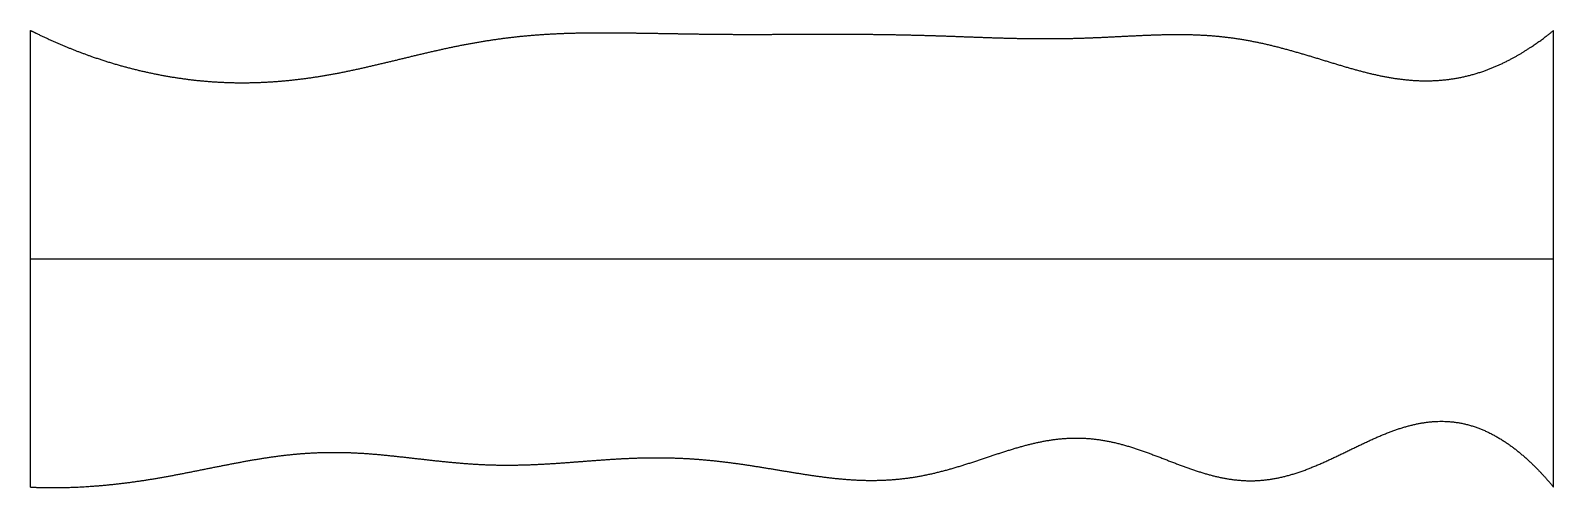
# Model space of a CAD drawing. Header units: millimetres. Extents: x 0 to 10, y 0 to 3.
import ezdxf

# ---------------------------------------------------------------- set-up
doc = ezdxf.new("R2010")
doc.units = ezdxf.units.MM
doc.layers.get('0').update_dxf_attribs({"linetype": 'CONTINUOUS'})

msp = doc.modelspace()

# ---------------------------------------------------------------- linework, layer by layer
for points in [[(0, 0), (0, 0.12), (0, 0.36), (0, 0.72), (0, 1.2), (0, 1.8), (0, 2.28), (0, 2.64), (0, 2.88), (0, 3)], [(0, 3), (0.039, 2.981), (0.116, 2.943), (0.233, 2.891), (0.39, 2.83), (0.587, 2.767), (0.786, 2.718), (0.986, 2.682), (1.187, 2.66), (1.389, 2.653), (1.591, 2.66), (1.792, 2.68), (1.993, 2.712), (2.193, 2.755), (2.392, 2.803), (2.591, 2.852), (2.79, 2.897), (2.989, 2.934), (3.19, 2.961), (3.39, 2.978), (3.592, 2.985), (3.794, 2.986), (3.995, 2.983), (4.197, 2.98), (4.398, 2.976), (4.599, 2.974), (4.801, 2.974), (5.002, 2.975), (5.203, 2.976), (5.404, 2.976), (5.605, 2.974), (5.807, 2.97), (6.008, 2.964), (6.209, 2.956), (6.41, 2.949), (6.611, 2.945), (6.813, 2.946), (7.014, 2.953), (7.216, 2.964), (7.418, 2.974), (7.619, 2.976), (7.82, 2.964), (8.021, 2.934), (8.22, 2.886), (8.42, 2.827), (8.618, 2.764), (8.816, 2.708), (9.014, 2.671), (9.211, 2.662), (9.409, 2.686), (9.606, 2.748), (9.763, 2.829), (9.882, 2.908), (9.961, 2.968), (10, 3)], [(10, 0), (10, 0.12), (10, 0.36), (10, 0.72), (10, 1.2), (10, 1.8), (10, 2.28), (10, 2.64), (10, 2.88), (10, 3)], [(0, 1.5), (0.4, 1.5), (1.2, 1.5), (2.4, 1.5), (4, 1.5), (6, 1.5), (7.6, 1.5), (8.8, 1.5), (9.6, 1.5), (10, 1.5)], [(0, 0), (0.04, -0.002), (0.121, -0.004), (0.242, -0.004), (0.403, 0.003), (0.605, 0.023), (0.806, 0.052), (1.007, 0.09), (1.208, 0.131), (1.409, 0.171), (1.61, 0.205), (1.81, 0.226), (2.011, 0.232), (2.213, 0.223), (2.414, 0.202), (2.615, 0.178), (2.817, 0.156), (3.019, 0.143), (3.22, 0.143), (3.422, 0.153), (3.624, 0.169), (3.825, 0.185), (4.027, 0.195), (4.228, 0.194), (4.429, 0.182), (4.63, 0.158), (4.832, 0.126), (5.034, 0.091), (5.235, 0.06), (5.437, 0.041), (5.639, 0.042), (5.841, 0.066), (6.042, 0.116), (6.243, 0.182), (6.443, 0.252), (6.643, 0.307), (6.842, 0.332), (7.042, 0.317), (7.241, 0.264), (7.44, 0.187), (7.639, 0.107), (7.837, 0.049), (8.035, 0.03), (8.233, 0.06), (8.43, 0.13), (8.627, 0.226), (8.824, 0.325), (9.02, 0.404), (9.217, 0.444), (9.413, 0.431), (9.609, 0.357), (9.765, 0.247), (9.883, 0.135), (9.961, 0.047), (10, 0)]]:
    msp.add_open_spline(points, degree=5)

doc.saveas('drawing.dxf')
